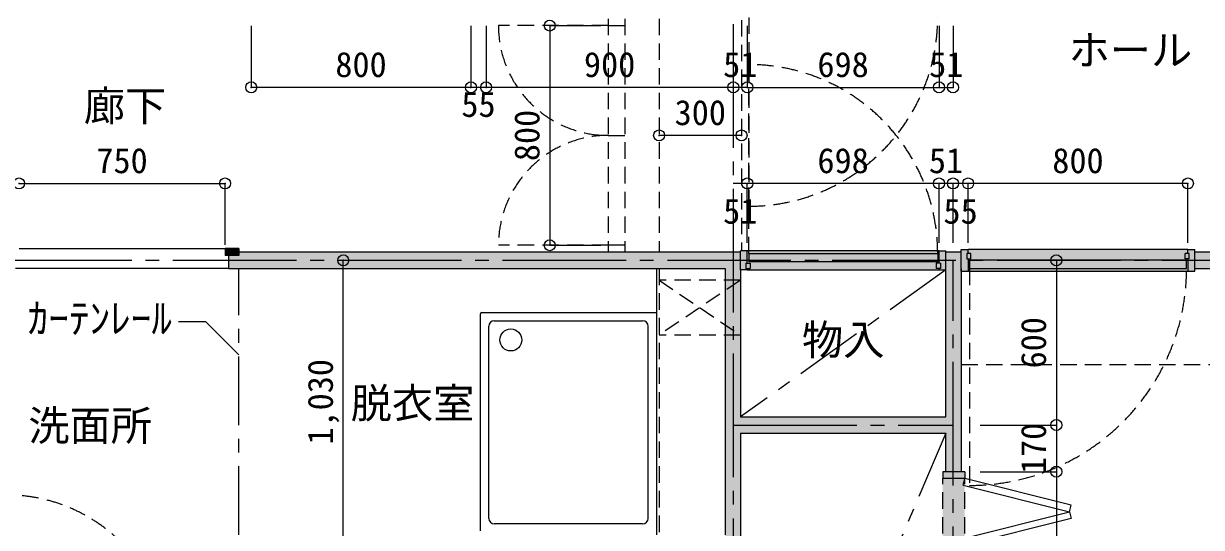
# Model space of a CAD drawing. Units: millimetres at full size, sheet at 1:50. Extents: x -9674 to 9699, y -6794 to 6791.
# Drawn here: x -561 to 3727, y -1095 to 740 of the extents above; entities that cross this region are included whole.
import ezdxf
from ezdxf.enums import TextEntityAlignment as Align

# ---------------------------------------------------------------- set-up
doc = ezdxf.new("R2010")
doc.units = ezdxf.units.MM
doc.header["$LTSCALE"] = 50
doc.header["$PDMODE"] = 32
doc.header["$PDSIZE"] = 40
for name, pattern in [('CHAIN1', [8, 5, -1, 1, -1]), ('CHAIN2', [12, 9, -1, 1, -1]), ('DASHED1', [1.8, 1.2, -0.6])]:
    doc.linetypes.add(name, pattern=pattern)
for name, color, linetype, lineweight in [('1-0_芯', 7, 'CHAIN2', 9), ('1-2_間仕切', 3, 'Continuous', 18), ('1-3_建具', 3, 'Continuous', 18), ('1-5_設備', 7, 'Continuous', 9), ('1-7_その他', 7, 'DASHED1', 9), ('1-A_文字', 7, 'Continuous', 9), ('1-B_寸法', 7, 'Continuous', 9), ('1-C_梁', 7, 'DASHED1', 9), ('1-D_記号', 7, 'CHAIN1', 9)]:
    doc.layers.add(name, color=color, linetype=linetype, lineweight=lineweight)
doc.layers.add('4-2', color=4, linetype='Continuous')
doc.styles.add('ＭＳ ゴシック', font='')
doc.styles.get('ＭＳ ゴシック').set_extended_font_data('MS Gothic')

msp = doc.modelspace()

# ---------------------------------------------------------------- linework, layer by layer
at = {"layer": '1-0_芯'}
for p, q in [((2022.5, 4337.68), (2022.5, -3342.32)), ((-8417.5, -122.32), (8192.5, -122.32)), ((2822.5, -3342.32), (2822.5, -122.32)), ((2022.5, -722.32), (2822.5, -722.32))]:
    msp.add_line(p, q, dxfattribs=at)
at = {"layer": '1-2_間仕切'}
for p, q in [((185, -104.82), (185, -152.32)), ((2048.5, -92.32), (222.5, -92.32)), ((2852.5, -92.32), (2796.5, -92.32)), ((5227.5, -92.32), (3702.5, -92.32)), ((185, -152.32), (1992.5, -152.32)), ((1992.5, -152.32), (1992.5, -1122.32)), ((2048.5, -157.32), (2048.5, -692.32)), ((2852.5, -153.32), (2852.5, -892.32)), ((5227.5, -153.32), (3702.5, -153.32)), ((2048.5, -752.32), (2796.5, -752.32)), ((2048.5, -752.32), (2048.5, -2502.32)), ((2796.5, -892.32), (2796.5, -752.32))]:
    msp.add_line(p, q, dxfattribs=at)
msp.add_lwpolyline([(2048.5, -692.32), (2796.5, -692.32), (2796.5, -152.32)], dxfattribs=at)
at = {"layer": '1-3_建具', "color": 7, "linetype": 'DASHED1', "lineweight": 9}
for p, q in [((1567.5, 732.68), (1167.5, 732.68)), ((1567.5, 757.68), (1567.5, -92.32)), ((1567.5, 732.68), (1627.5, 732.68)), ((1627.5, 757.68), (1627.5, -92.32)), ((2078.5, 762.68), (2078.5, 74.68)), ((2078.5, -97.32), (2078.5, 590.68)), ((1567.5, 332.68), (1627.5, 332.68)), ((1567.5, -67.32), (1167.5, -67.32)), ((1627.5, -67.32), (1567.5, -67.32)), ((2882.5, -152.32), (2882.5, -942.32)), ((2785, -2467.32), (2785, -917.32)), ((2865, -2467.32), (2865, -917.32))]:
    msp.add_line(p, q, dxfattribs=at)
at = {"layer": '1-3_建具', "color": 7, "lineweight": 9}
for p, q in [((-577.5, -79.82), (172.5, -79.82)), ((3677.5, -82.32), (2877.5, -82.32)), ((2771.5, -87.32), (2073.5, -87.32)), ((185, -152.32), (-590, -152.32)), ((2073.5, -157.32), (2771.5, -157.32)), ((2877.5, -162.32), (3677.5, -162.32)), ((2785, -892.32), (2785, -917.32)), ((2865, -892.32), (2785, -892.32)), ((2865, -892.32), (2865, -917.32)), ((2865, -917.32), (2785, -917.32)), ((2858.94, -941.57), (2865, -917.32)), ((2858.94, -1135.6), (3246.99, -1038.58)), ((3253.06, -1062.84), (2865, -1159.85)), ((3246.99, -1038.58), (3253.06, -1062.84))]:
    msp.add_line(p, q, dxfattribs=at)
at = {"layer": '1-3_建具'}
for p, q in [((172.5, -79.82), (172.5, -104.82)), ((222.5, -79.82), (172.5, -79.82)), ((222.5, -79.82), (222.5, -104.82)), ((2852.5, -162.32), (2852.5, -82.32)), ((2852.5, -82.32), (2877.5, -82.32)), ((2877.5, -97.32), (2877.5, -82.32)), ((3677.5, -82.32), (3702.5, -82.32)), ((3677.5, -97.32), (3677.5, -82.32)), ((222.5, -104.82), (172.5, -104.82)), ((2073.5, -87.32), (2048.5, -87.32)), ((2073.5, -132.32), (2073.5, -87.32)), ((2078.5, -97.32), (2078.5, -127.32)), ((2078.5, -97.32), (2766.5, -97.32)), ((2766.5, -127.32), (2078.5, -127.32)), ((2766.5, -97.32), (2766.5, -127.32)), ((2771.5, -87.32), (2796.5, -87.32)), ((2771.5, -132.32), (2771.5, -87.32)), ((2887.5, -97.32), (2872.5, -97.32)), ((2872.5, -97.32), (2872.5, -117.32)), ((2872.5, -117.32), (2887.5, -117.32)), ((2877.5, -117.32), (2877.5, -162.32)), ((2882.5, -122.32), (2882.5, -152.32)), ((3672.5, -122.32), (2882.5, -122.32)), ((2887.5, -117.32), (2887.5, -97.32)), ((3667.5, -117.32), (3667.5, -97.32)), ((3682.5, -97.32), (3667.5, -97.32)), ((3682.5, -117.32), (3667.5, -117.32)), ((3672.5, -152.32), (3672.5, -122.32)), ((3677.5, -117.32), (3677.5, -162.32)), ((3682.5, -117.32), (3682.5, -97.32)), ((2068.5, -132.32), (2068.5, -152.32)), ((2068.5, -132.32), (2083.5, -132.32)), ((2068.5, -152.32), (2083.5, -152.32)), ((2073.5, -157.32), (2073.5, -152.32)), ((2083.5, -132.32), (2083.5, -152.32)), ((2761.5, -132.32), (2761.5, -152.32)), ((2776.5, -132.32), (2761.5, -132.32)), ((2776.5, -152.32), (2761.5, -152.32)), ((2771.5, -157.32), (2771.5, -152.32)), ((2776.5, -132.32), (2776.5, -152.32)), ((2852.5, -162.32), (2877.5, -162.32)), ((2882.5, -152.32), (3672.5, -152.32))]:
    msp.add_line(p, q, dxfattribs=at)
for points in [[(3677.5, -162.32), (3702.5, -162.32), (3702.5, -82.32)], [(2073.5, -157.32), (2048.5, -157.32), (2048.5, -87.32)], [(2771.5, -157.32), (2796.5, -157.32), (2796.5, -87.32)]]:
    msp.add_lwpolyline(points, dxfattribs=at)
at = {"layer": '1-3_建具', "color": 7, "lineweight": 9}
msp.add_lwpolyline([(2858.94, -941.57), (3246.99, -1038.58), (3253.06, -1014.33), (2865, -917.32)], dxfattribs=at)
at = {"layer": '1-3_建具', "color": 7, "linetype": 'DASHED1', "lineweight": 9}
for centre, radius, start, end in [((1567.5, 732.68), 400, 180, 270), ((2078.5, 762.68), 688, 270, 0), ((2078.5, -97.32), 688, 0, 90), ((1567.5, -67.32), 400, 90, 180), ((2882.5, -152.32), 790, 270, 0), ((-622.5, -1567.32), 590, 0, 90)]:
    msp.add_arc(centre, radius, start, end, dxfattribs=at)
at = {"layer": '1-5_設備'}
for p, q in [((1742.5, -152.32), (1742.5, -1122.32)), ((1102.5, -1107.32), (1102.5, -317.32)), ((1107.5, -312.32), (1742.5, -312.32)), ((1152.5, -342.32), (1692.5, -342.32)), ((1132.5, -1062.32), (1132.5, -362.32)), ((1712.5, -1062.32), (1712.5, -362.32)), ((1692.5, -1082.32), (1152.5, -1082.32))]:
    msp.add_line(p, q, dxfattribs=at)
msp.add_circle((1212.5, -412.32), 40, dxfattribs=at)
for centre, radius, start, end in [((1107.5, -317.32), 5, 90, 180), ((1152.5, -362.32), 20, 90, 180), ((1692.5, -362.32), 20, 0, 90), ((1152.5, -1062.32), 20, 180, 270), ((1692.5, -1062.32), 20, 270, 0)]:
    msp.add_arc(centre, radius, start, end, dxfattribs=at)
at = {"layer": '1-7_その他', "color": 4, "linetype": 'CHAIN1'}
for p, q in [((2796.5, -157.32), (2048.5, -692.32)), ((2796.5, -752.32), (2048.5, -2502.32))]:
    msp.add_line(p, q, dxfattribs=at)
at = {"layer": '1-7_その他'}
for p, q in [((2048.5, -194.72), (1752.5, -194.72)), ((1752.5, -194.72), (2048.5, -394.72)), ((2048.5, -194.72), (1752.5, -394.72)), ((2048.5, -394.72), (1752.5, -394.72))]:
    msp.add_line(p, q, dxfattribs=at)
at = {"layer": '1-A_文字'}
for q in [(2.56, -346.11), (222.5, -466.04)]:
    msp.add_line((102.56, -346.11), q, dxfattribs=at)
at = {"layer": '1-B_寸法'}
for p, q in [((267.5, 731.81), (267.5, 507.68)), ((1067.5, 731.81), (1067.5, 507.68)), ((1122.5, 731.81), (1122.5, 507.68)), ((1354.37, 732.68), (1354.37, -67.32)), ((1354.37, 732.68), (1539.82, 732.68)), ((2073.5, 731.81), (2073.5, 507.68)), ((2771.5, 731.81), (2771.5, 507.68)), ((2822.5, 731.81), (2822.5, 507.68)), ((1067.5, 507.68), (267.5, 507.68)), ((1122.5, 507.68), (1067.5, 507.68)), ((2022.5, 507.68), (1122.5, 507.68)), ((2073.5, 507.68), (2022.5, 507.68)), ((2073.5, 507.68), (2771.5, 507.68)), ((2771.5, 507.68), (2822.5, 507.68)), ((2052.5, 332.68), (1752.5, 332.68)), ((-577.5, 157.68), (172.5, 157.68)), ((172.5, -66.44), (172.5, 157.68)), ((2073.5, 157.68), (2022.5, 157.68)), ((2771.5, 157.68), (2073.5, 157.68)), ((2073.5, -58.3), (2073.5, 157.68)), ((2822.5, 157.68), (2771.5, 157.68)), ((2771.5, -58.3), (2771.5, 157.68)), ((2877.5, 157.68), (2822.5, 157.68)), ((2822.5, -58.3), (2822.5, 157.68)), ((3677.5, 157.68), (2877.5, 157.68)), ((2877.5, -58.3), (2877.5, 157.68)), ((3677.5, -58.3), (3677.5, 157.68)), ((1354.37, -67.32), (1539.82, -67.32)), ((602.46, -1152.32), (602.46, -122.32)), ((3198.46, -122.32), (3198.46, -722.32)), ((2921.61, -722.32), (3198.46, -722.32)), ((3198.46, -722.32), (3198.46, -892.32)), ((2921.61, -892.32), (3198.46, -892.32)), ((3198.46, -892.32), (3198.46, -2492.32))]:
    msp.add_line(p, q, dxfattribs=at)
at = {"layer": '1-B_寸法', "color": 3}
for p in [(1354.37, 732.68), (267.5, 507.68), (1067.5, 507.68), (1122.5, 507.68), (2022.5, 507.68), (2073.5, 507.68), (2771.5, 507.68), (2822.5, 507.68), (1752.5, 332.68), (2052.5, 332.68), (-577.5, 157.68), (172.5, 157.68), (2073.5, 157.68), (2771.5, 157.68), (2822.5, 157.68), (2877.5, 157.68), (3677.5, 157.68), (1354.37, -67.32), (602.46, -122.32), (3198.46, -122.32), (3198.46, -722.32), (3198.46, -892.32)]:
    msp.add_point(p, dxfattribs=at)
at = {"layer": '1-C_梁'}
for p, q in [((1752.5, 757.68), (1752.5, -92.32)), ((2052.5, 752.68), (2052.5, -87.32)), ((1752.5, -152.32), (1752.5, -1122.32)), ((2852.5, -502.32), (6082.5, -502.32))]:
    msp.add_line(p, q, dxfattribs=at)
at = {"layer": '1-D_記号'}
msp.add_line((222.5, -1122.32), (222.5, -152.32), dxfattribs=at)
at = {"layer": '4-2'}
for points in [[(172.5, -79.82), (172.5, -104.82), (222.5, -79.82), (222.5, -104.82)], [(2852.5, -82.32), (2852.5, -162.32), (3702.5, -82.32), (3702.5, -162.32)], [(185, -104.82), (185, -152.32), (1992.5, -152.32)], [(1992.5, -152.32), (222.5, -104.82), (185, -104.82)], [(1992.5, -152.32), (2048.5, -92.32), (222.5, -92.32)], [(1992.5, -152.32), (222.5, -92.32), (222.5, -104.82)], [(2048.5, -752.32), (2048.5, -92.32), (1992.5, -152.32)], [(2796.5, -87.32), (2796.5, -157.32), (2048.5, -87.32), (2048.5, -157.32)], [(2796.5, -892.32), (2852.5, -892.32), (2852.5, -92.32)], [(2796.5, -892.32), (2852.5, -92.32), (2796.5, -92.32)], [(3702.5, -92.32), (3702.5, -153.32), (5227.5, -92.32), (5227.5, -153.32)], [(1992.5, -152.32), (1992.5, -2502.32), (2048.5, -752.32)], [(2048.5, -692.32), (2048.5, -752.32), (2796.5, -692.32), (2796.5, -752.32)], [(1992.5, -2502.32), (2048.5, -2502.32), (2048.5, -752.32)], [(2852.5, -2492.32), (2865, -892.32), (2785, -892.32)], [(2852.5, -2492.32), (2785, -892.32), (2785, -2492.32)], [(2852.5, -2492.32), (2865, -2492.32), (2865, -892.32)]]:
    msp.add_solid(points, dxfattribs=at)

# ---------------------------------------------------------------- texts
at = {"layer": '1-A_文字', "style": 'ＭＳ ゴシック'}
for s, p in [('ホール', (3243.15, 555.57)), ('廊下', (-342.09, 352.39)), ('ｶｰﾃﾝﾚｰﾙ', (-546, -421.45)), ('物入', (2272.5, -499.82)), ('脱衣室', (629.78, -730.68)), ('洗面所', (-543.79, -812.42))]:
    msp.add_text(s, height=110, dxfattribs=at).set_placement(p, align=Align.BOTTOM_LEFT)
at = {"layer": '1-B_寸法', "style": 'ＭＳ ゴシック'}
for s, p in [('800', (573.75, 517.68)), ('900', (1478.75, 517.68)), ('51', (1985.5, 517.68)), ('698', (2328.75, 517.68)), ('51', (2735.5, 517.68)), ('55', (1032.5, 372.68)), ('300', (1808.75, 342.68)), ('750', (-296.25, 167.68)), ('698', (2328.75, 167.68)), ('51', (2734.5, 167.68)), ('800', (3183.75, 167.68)), ('51', (1985.5, -16.43)), ('55', (2787.5, -16.43))]:
    msp.add_text(s, height=91.64, dxfattribs=at).set_placement(p, align=Align.BOTTOM_LEFT)
for s, p in [('800', (1344.37, 238.93)), ('600', (3188.46, -516.07)), ('1,030', (592.46, -793.57)), ('170', (3188.46, -901.07))]:
    msp.add_text(s, height=91.64, rotation=90, dxfattribs=at).set_placement(p, align=Align.BOTTOM_LEFT)

doc.saveas('drawing.dxf')
